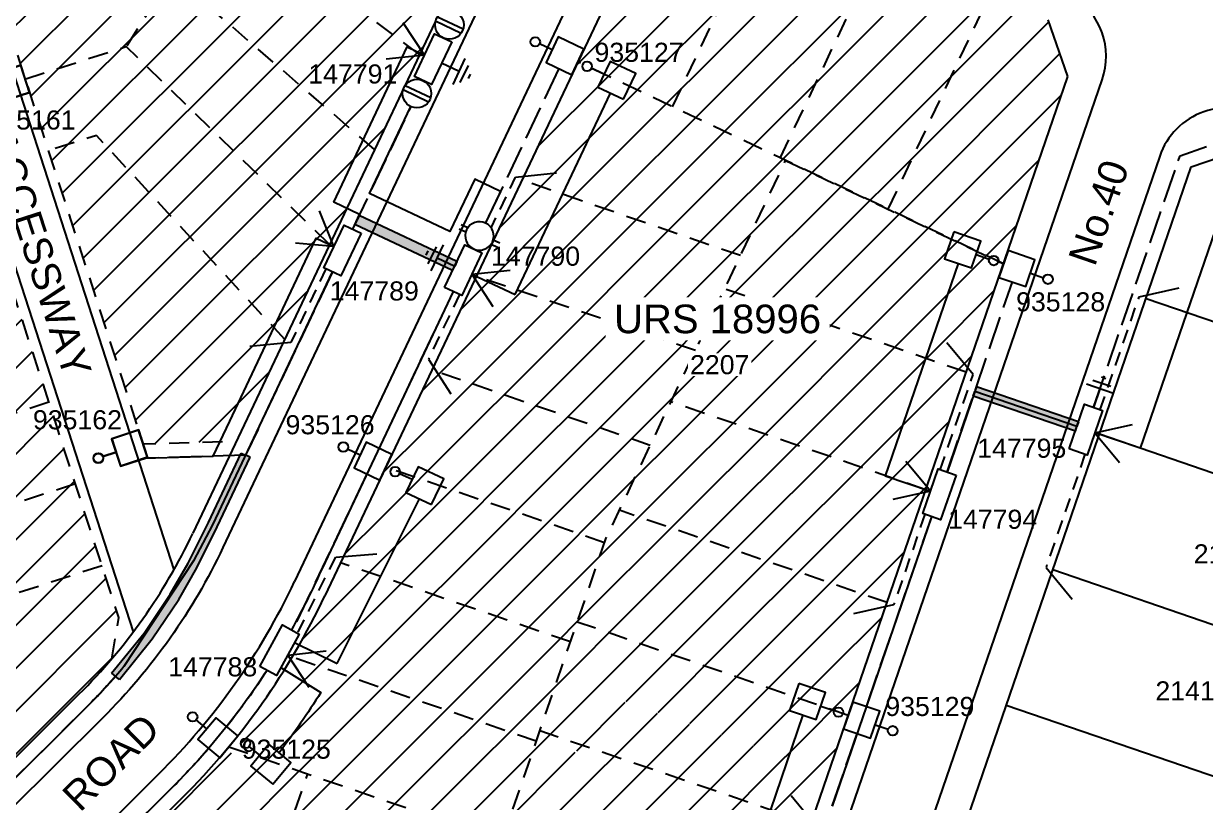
# Model space of a CAD drawing. Header units: metres. Extents: x 305550 to 306428, y 6276370 to 6276957.
# Drawn here: x 305881.3 to 306005, y 6276627.7 to 6276709.2 of the extents above; entities that cross this region are included whole.
import ezdxf
from ezdxf.enums import TextEntityAlignment as Align

# ---------------------------------------------------------------- set-up
doc = ezdxf.new("R2010")
doc.units = ezdxf.units.M
doc.header["$LTSCALE"] = 0.7
doc.set_wipeout_variables(frame=1)
for name, pattern in [('Cable Exist OH', [1, 1, 0]), ('Cable Exist UG', [8.2, 4, -1.2, 1.8, -1.2]), ('Dash', [5, 3, -2]), ('IE Trench LV', [6.5, 5, -1.5])]:
    doc.linetypes.add(name, pattern=pattern)
doc.layers.get('0').update_dxf_attribs({"color": 6})
for name, color, linetype in [('_User Miscellaneous1', 3, 'Continuous'), ('_User Miscellaneous11', 7, 'Continuous'), ('_User Miscellaneous4', 7, 'Continuous'), ('_User Miscellaneous7', 150, 'Continuous'), ('_User Miscellaneous8', 7, 'Continuous'), ('_User Miscellaneous9', 8, 'Continuous'), ('Cadastre Developer_SP_NEW', 4, 'Continuous'), ('Cadastre Roads_SP_NEW', 8, 'Continuous'), ('Duct_SP_NEW', 2, 'Continuous'), ('Equip_LV_NEW', 5, 'Continuous'), ('Mains_LV_NEW_R6', 2, 'Continuous'), ('Mains_LV_NEW_T84', 2, 'Continuous'), ('Services_SP_NEW_UG', 2, 'Continuous'), ('SupportsUG_SP_LV_NEW', 2, 'Continuous'), ('SupportsUG_SP_LV_SL_NEW', 2, 'Continuous'), ('Trench_SP_NEW', 2, 'Continuous')]:
    doc.layers.add(name, color=color, linetype=linetype)
doc.layers.add('_User Miscellaneous5', color=7, linetype='Continuous', lineweight=35)
doc.layers.add('_User Notes', color=7, linetype='Continuous', plot=False)
doc.styles.add('ARIAL', font='arial.ttf', dxfattribs={"height": 2})
doc.styles.add('ARIAL 3.0', font='arial.ttf', dxfattribs={"height": 3})
doc.styles.add('POLE_LABEL', font='arial.ttf')
doc.styles.add('SL_LABEL', font='arial.ttf')
doc.styles.get("Standard").update_dxf_attribs({"font": 'arial.ttf'})
doc.styles.add('style1', font='iso3098b.shx')
doc.linetypes.add('Cable New UG', pattern='A,8,-1,["x",style1,S=3.5,R=0,X=0.35,Y=-1],-3.5', length=12.5)
doc.linetypes.add('Cable Z', pattern='A,8,-1,["Z",Standard,S=2.5,R=0,X=0.35,Y=-1.25],-3.5', length=12.5)

# ---------------------------------------------------------------- blocks, each defined once
blk = doc.blocks.new('*U119')
at = {"layer": '_User Miscellaneous7', "lineweight": -3}
blk.add_lwpolyline([(0.05, 2.97), (0.05, 4.42)], dxfattribs=at)
blk.add_lwpolyline([(-1.44, 0), (1.53, 0), (1.53, 2.97), (-1.44, 2.97)], close=True, dxfattribs=at)
blk.add_circle((0.05, 4.92), 0.5, dxfattribs=at)
at = {"layer": '_User Miscellaneous8', "color": 2, "lineweight": -3}
blk.add_lwpolyline([(-1.49, 0), (1.49, 0), (1.49, 2.97), (-1.49, 2.97)], close=True, dxfattribs=at)
at = {"style": 'POLE_LABEL', "flags": 9}
blk.add_attdef('STRUCTURE_PLANT_NUMBER', text='', height=0.2, dxfattribs=at).set_placement((1.64, 1.73), align=Align.MIDDLE_LEFT)
for tag, flags, p in [('STREET_CODE', 9, (1.64, 1.49)), ('COLUMN_TYPE', 9, (1.64, 1.29)), ('OWNED_BY', 9, (1.64, 1.09)), ('OPERATED_BY', 9, (1.64, 0.89)), ('STATE', 9, (1.64, 0.49)), ('MAINTAINED_BY', 9, (1.64, 0.69)), ('USAGE', 9, (1.64, 0.29)), ('LEGEND', 9, (1.64, 0.09)), ('SUBURB', 9, (1.64, -0.31)), ('STREETNAME', 9, (1.64, -0.51)), ('Z', 1, (1.64, -1.31)), ('PARENT', 9, (1.64, -0.11)), ('LOCATION', 9, (1.64, -0.71)), ('NOTES', 9, (1.64, -0.91)), ('LABEL_ALIGNMENT', 9, (1.64, -1.11))]:
    blk.add_attdef(tag, text='', height=0.2, dxfattribs=dict(flags=flags)).set_placement(p, align=Align.MIDDLE_LEFT)
at = {"layer": '_User Miscellaneous5', "style": 'ARIAL', "flags": 8}
blk.add_attdef('ASSET_NUM', text='', height=2, dxfattribs=at).set_placement((2, 3.49), align=Align.MIDDLE_LEFT)
blk = doc.blocks.new('*U286')
at = {"layer": '_User Miscellaneous7', "lineweight": -3}
blk.add_lwpolyline([(1.39, -3.07), (1.39, -1.62)], dxfattribs=at)
blk.add_lwpolyline([(-0.09, -6.04), (2.88, -6.04), (2.88, -3.07), (-0.09, -3.07)], close=True, dxfattribs=at)
blk.add_circle((1.39, -1.12), 0.5, dxfattribs=at)
at = {"layer": '_User Miscellaneous8', "color": 2, "lineweight": -3}
blk.add_lwpolyline([(-1.49, 0), (1.49, 0), (1.49, 2.97), (-1.49, 2.97)], close=True, dxfattribs=at)
at = {"style": 'POLE_LABEL', "flags": 9}
blk.add_attdef('STRUCTURE_PLANT_NUMBER', text='', height=0.2, dxfattribs=at).set_placement((1.64, 1.73), align=Align.MIDDLE_LEFT)
for tag, flags, p in [('STREET_CODE', 9, (1.64, 1.49)), ('COLUMN_TYPE', 9, (1.64, 1.29)), ('OWNED_BY', 9, (1.64, 1.09)), ('OPERATED_BY', 9, (1.64, 0.89)), ('STATE', 9, (1.64, 0.49)), ('MAINTAINED_BY', 9, (1.64, 0.69)), ('USAGE', 9, (1.64, 0.29)), ('LEGEND', 9, (1.64, 0.09)), ('SUBURB', 9, (1.64, -0.31)), ('STREETNAME', 9, (1.64, -0.51)), ('Z', 1, (1.64, -1.31)), ('PARENT', 9, (1.64, -0.11)), ('LOCATION', 9, (1.64, -0.71)), ('NOTES', 9, (1.64, -0.91)), ('LABEL_ALIGNMENT', 9, (1.64, -1.11))]:
    blk.add_attdef(tag, text='', height=0.2, dxfattribs=dict(flags=flags)).set_placement(p, align=Align.MIDDLE_LEFT)
at = {"layer": '_User Miscellaneous5', "style": 'ARIAL', "flags": 8}
blk.add_attdef('ASSET_NUM', text='', height=2, dxfattribs=at).set_placement((2, 3.49), align=Align.MIDDLE_LEFT)
blk = doc.blocks.new('*U39')
at = {"layer": '_User Miscellaneous8', "color": 2}
blk.add_line((0, 0), (0, 1.45), dxfattribs=at)
blk.add_circle((0, 1.95), 0.5, dxfattribs=at)
for tag, p, flags in [('Z', (0, 0), 1), ('OPERATED_BY', (0, -9.61), 9)]:
    blk.add_attdef(tag, p, '', height=0.2, dxfattribs=dict(flags=flags))
at = {"style": 'SL_LABEL', "flags": 9}
blk.add_attdef('STREET_CODE', text='', height=0.2, dxfattribs=at).set_placement((0, -0.2), align=Align.MIDDLE_LEFT)
at = {"flags": 9}
for tag, p in [('CONSTRUCTED_VOLTAGE', (0, -0.4)), ('CONTROL_TYPE', (0, -0.6)), ('LANTERN_PURPOSE', (0, -0.8)), ('LANTERN_TYPE', (0, -1)), ('NO_PHASES', (0, -1.2)), ('OPERATING_VOLTAGE', (0, -1.4)), ('ORIENTATION', (0, -1.6)), ('OWNED_BY', (0, -1.8)), ('STATE', (0, -2)), ('CEXIST', (0, -2.4)), ('USAGE', (0, -2.2)), ('CNEW', (0, -2.6)), ('CNUMBER', (0, -2.8)), ('CREMOVE', (0, -3)), ('CREPLACE', (0, -3.2)), ('LKINGHEIGHT', (0, -3.4)), ('LBRACKET', (0, -3.6)), ('LBRACKETVOCAB', (0, -3.8)), ('LCATEGORY', (0, -4)), ('LCHARGE1', (0, -4.2)), ('LCHARGE1PERCENT', (0, -4.4)), ('LCHARGE2', (0, -4.6)), ('LCHARGE2PERCENT', (0, -4.8)), ('LCHARGE3', (0, -5)), ('LCHARGE3PERCENT', (0, -5.2)), ('LEXIST', (0, -5.4)), ('LLAMP', (0, -5.6)), ('LLAMPVOCAB', (0, -5.8)), ('LMAST', (0, -6)), ('LMASTVOCAB', (0, -6.2)), ('LNEW', (0, -6.4)), ('LANTNUMBER', (0, -6.6)), ('LOUTREACH', (0, -7)), ('LOUTREACHVOCAB', (0, -7.2)), ('LRATECODE', (0, -7.4)), ('SUBURB', (0, -8.6)), ('LREMOVE', (0, -7.6)), ('LREPLACE', (0, -7.8)), ('LTYPE', (0, -8)), ('LTYPEVOCAB', (0, -8.2)), ('LEGEND', (0, -8.4)), ('STREETNAME', (0, -8.8)), ('LOCATION', (0, -9)), ('NOTES', (0, -9.2)), ('MAINTAINED_BY', (0, -9.86))]:
    blk.add_attdef(tag, text='', height=0.2, dxfattribs=at).set_placement(p, align=Align.MIDDLE_LEFT)
at = {"layer": '_User Notes', "style": 'SL_LABEL', "flags": 8}
blk.add_attdef('ASSET_NUM', text='', height=2.5, dxfattribs=at).set_placement((2, 2), align=Align.MIDDLE_LEFT)
at = {"layer": '_User Notes', "flags": 8}
blk.add_attdef('LNUMBER', text='', height=2.5, dxfattribs=at).set_placement((1.2, -2.8), align=Align.MIDDLE_LEFT)
blk = doc.blocks.new('*U112')
at = {"layer": '_User Miscellaneous7', "lineweight": -3}
blk.add_lwpolyline([(0.03, 2.95), (0.03, 4.4)], dxfattribs=at)
blk.add_lwpolyline([(-1.45, -0.02), (1.52, -0.02), (1.52, 2.95), (-1.45, 2.95)], close=True, dxfattribs=at)
blk.add_circle((0.03, 4.9), 0.5, dxfattribs=at)
at = {"layer": '_User Miscellaneous8', "color": 2, "lineweight": -3}
blk.add_lwpolyline([(-1.49, 0), (1.49, 0), (1.49, 2.97), (-1.49, 2.97)], close=True, dxfattribs=at)
at = {"style": 'POLE_LABEL', "flags": 9}
blk.add_attdef('STRUCTURE_PLANT_NUMBER', text='', height=0.2, dxfattribs=at).set_placement((1.64, 1.73), align=Align.MIDDLE_LEFT)
for tag, flags, p in [('STREET_CODE', 9, (1.64, 1.49)), ('COLUMN_TYPE', 9, (1.64, 1.29)), ('OWNED_BY', 9, (1.64, 1.09)), ('OPERATED_BY', 9, (1.64, 0.89)), ('STATE', 9, (1.64, 0.49)), ('MAINTAINED_BY', 9, (1.64, 0.69)), ('USAGE', 9, (1.64, 0.29)), ('LEGEND', 9, (1.64, 0.09)), ('SUBURB', 9, (1.64, -0.31)), ('STREETNAME', 9, (1.64, -0.51)), ('Z', 1, (1.64, -1.31)), ('PARENT', 9, (1.64, -0.11)), ('LOCATION', 9, (1.64, -0.71)), ('NOTES', 9, (1.64, -0.91)), ('LABEL_ALIGNMENT', 9, (1.64, -1.11))]:
    blk.add_attdef(tag, text='', height=0.2, dxfattribs=dict(flags=flags)).set_placement(p, align=Align.MIDDLE_LEFT)
at = {"layer": '_User Miscellaneous5', "style": 'ARIAL', "flags": 8}
blk.add_attdef('ASSET_NUM', text='', height=2, dxfattribs=at).set_placement((2, 3.49), align=Align.MIDDLE_LEFT)
blk = doc.blocks.new('*U36')
at = {"layer": '_User Miscellaneous7', "lineweight": -3}
blk.add_lwpolyline([(0, -3.03), (0, -1.58)], dxfattribs=at)
blk.add_lwpolyline([(-1.49, -6), (1.49, -6), (1.49, -3.03), (-1.49, -3.03)], close=True, dxfattribs=at)
blk.add_circle((0, -1.08), 0.5, dxfattribs=at)
at = {"layer": '_User Miscellaneous8', "color": 2, "lineweight": -3}
blk.add_lwpolyline([(-1.49, 0), (1.49, 0), (1.49, 2.97), (-1.49, 2.97)], close=True, dxfattribs=at)
at = {"style": 'POLE_LABEL', "flags": 9}
blk.add_attdef('STRUCTURE_PLANT_NUMBER', text='', height=0.2, dxfattribs=at).set_placement((1.64, 1.73), align=Align.MIDDLE_LEFT)
for tag, flags, p in [('STREET_CODE', 9, (1.64, 1.49)), ('COLUMN_TYPE', 9, (1.64, 1.29)), ('OWNED_BY', 9, (1.64, 1.09)), ('OPERATED_BY', 9, (1.64, 0.89)), ('STATE', 9, (1.64, 0.49)), ('MAINTAINED_BY', 9, (1.64, 0.69)), ('USAGE', 9, (1.64, 0.29)), ('LEGEND', 9, (1.64, 0.09)), ('SUBURB', 9, (1.64, -0.31)), ('STREETNAME', 9, (1.64, -0.51)), ('Z', 1, (1.64, -1.31)), ('PARENT', 9, (1.64, -0.11)), ('LOCATION', 9, (1.64, -0.71)), ('NOTES', 9, (1.64, -0.91)), ('LABEL_ALIGNMENT', 9, (1.64, -1.11))]:
    blk.add_attdef(tag, text='', height=0.2, dxfattribs=dict(flags=flags)).set_placement(p, align=Align.MIDDLE_LEFT)
at = {"layer": '_User Miscellaneous5', "style": 'ARIAL', "flags": 8}
blk.add_attdef('ASSET_NUM', text='', height=2, dxfattribs=at).set_placement((2, 3.49), align=Align.MIDDLE_LEFT)
blk = doc.blocks.new('*U35')
at = {"lineweight": -3}
blk.add_lwpolyline([(-2.48, 2.49), (2.47, 2.49), (2.47, 0.51), (-2.48, 0.51)], close=True, dxfattribs=at)
for tag, flags, p in [('STREET_CODE', 9, (1.5, 3.5)), ('OWNED_BY', 9, (1.5, 3.3)), ('OPERATED_BY', 9, (1.5, 3.1)), ('STATE', 9, (1.5, 2.7)), ('SUPPORT_TYPE', 9, (1.5, 2.5)), ('MAINTAINED_BY', 9, (1.5, 2.9)), ('SUBURB', 9, (1.5, 1.7)), ('STREETNAME', 9, (1.5, 1.5)), ('USAGE', 9, (1.5, 2.3)), ('LEGEND', 9, (1.5, 2.1)), ('PARENT', 9, (1.5, 1.9)), ('LOCATION', 9, (1.5, 1.3)), ('Z', 1, (1.5, 0.9)), ('NOTES', 9, (1.5, 1.1))]:
    blk.add_attdef(tag, text='', height=0.2, dxfattribs=dict(flags=flags)).set_placement(p, align=Align.MIDDLE_LEFT)
at = {"layer": '_User Miscellaneous4', "style": 'ARIAL', "flags": 8}
blk.add_attdef('ASSET_NUM', text='', height=2, dxfattribs=at).set_placement((2, 5.5), align=Align.MIDDLE_LEFT)
blk = doc.blocks.new('A$C1B2C29DD')
at = {"layer": 'Services_SP_NEW_UG', "color": 2, "flags": 128}
for points in [[(0, 0), (-2.1, 3.44)], [(0, 0), (2.1, 3.44)]]:
    blk.add_lwpolyline(points, dxfattribs=at)
blk = doc.blocks.new('*U284')
at = {"lineweight": -3}
blk.add_lwpolyline([(-2.33, 2.63), (2.62, 2.34), (2.5, 0.37), (-2.44, 0.65)], close=True, dxfattribs=at)
for tag, flags, p in [('STREET_CODE', 9, (1.5, 3.5)), ('OWNED_BY', 9, (1.5, 3.3)), ('OPERATED_BY', 9, (1.5, 3.1)), ('STATE', 9, (1.5, 2.7)), ('SUPPORT_TYPE', 9, (1.5, 2.5)), ('MAINTAINED_BY', 9, (1.5, 2.9)), ('SUBURB', 9, (1.5, 1.7)), ('STREETNAME', 9, (1.5, 1.5)), ('USAGE', 9, (1.5, 2.3)), ('LEGEND', 9, (1.5, 2.1)), ('PARENT', 9, (1.5, 1.9)), ('LOCATION', 9, (1.5, 1.3)), ('Z', 1, (1.5, 0.9)), ('NOTES', 9, (1.5, 1.1))]:
    blk.add_attdef(tag, text='', height=0.2, dxfattribs=dict(flags=flags)).set_placement(p, align=Align.MIDDLE_LEFT)
at = {"layer": '_User Miscellaneous4', "style": 'ARIAL', "flags": 8}
blk.add_attdef('ASSET_NUM', text='', height=2, dxfattribs=at).set_placement((2, 5.5), align=Align.MIDDLE_LEFT)
blk = doc.blocks.new('*U283')
at = {"layer": 'Services_SP_NEW_UG', "color": 2, "flags": 128}
for points in [[(0, 0), (-1.39, 3.79)], [(0, 0), (2.73, 2.97)]]:
    blk.add_lwpolyline(points, dxfattribs=at)
blk = doc.blocks.new('*U66')
at = {"layer": 'Services_SP_NEW_UG', "color": 2, "flags": 128}
blk.add_lwpolyline([(-14.96, -0.75), (-17.21, 2.93)], dxfattribs=at)
at = {"layer": 'Services_SP_NEW_UG', "color": 2, "linetype": 'Dash', "ltscale": 0.7, "flags": 128}
blk.add_lwpolyline([(-2.47, -0.75), (-14.96, -0.75)], dxfattribs=at)
blk = doc.blocks.new('*U61')
at = {"layer": 'Services_SP_NEW_UG', "color": 2, "flags": 128}
blk.add_lwpolyline([(15.01, -0.75), (17.26, 2.93)], dxfattribs=at)
at = {"layer": 'Services_SP_NEW_UG', "color": 2, "linetype": 'Dash', "ltscale": 0.7, "flags": 128}
blk.add_lwpolyline([(2.47, -0.75), (15.01, -0.75)], dxfattribs=at)
blk = doc.blocks.new('*U67')
at = {"layer": 'Services_SP_NEW_UG', "color": 2, "flags": 128}
blk.add_lwpolyline([(13, -0.75), (15.25, 2.93)], dxfattribs=at)
at = {"layer": 'Services_SP_NEW_UG', "color": 2, "linetype": 'Dash', "ltscale": 0.7, "flags": 128}
blk.add_lwpolyline([(2.47, -0.75), (13, -0.75)], dxfattribs=at)
blk = doc.blocks.new('*U68')
at = {"layer": 'Services_SP_NEW_UG', "color": 2, "flags": 128}
blk.add_lwpolyline([(-12.5, -0.75), (-14.75, 2.93)], dxfattribs=at)
at = {"layer": 'Services_SP_NEW_UG', "color": 2, "linetype": 'Dash', "ltscale": 0.7, "flags": 128}
blk.add_lwpolyline([(-2.47, -0.75), (-12.5, -0.75)], dxfattribs=at)
blk = doc.blocks.new('*U279')
at = {"layer": 'Services_SP_NEW_UG', "color": 2, "flags": 128}
blk.add_lwpolyline([(-11.11, -0.99), (-13.44, 2.65)], dxfattribs=at)
at = {"layer": 'Services_SP_NEW_UG', "color": 2, "linetype": 'Dash', "ltscale": 0.7, "flags": 128}
blk.add_lwpolyline([(-2.46, -0.8), (-11.11, -0.99)], dxfattribs=at)
blk = doc.blocks.new('*U69')
at = {"layer": 'Services_SP_NEW_UG', "color": 2, "flags": 128}
blk.add_lwpolyline([(9.85, -1.9), (12.5, 1.5)], dxfattribs=at)
at = {"layer": 'Services_SP_NEW_UG', "color": 2, "linetype": 'Dash', "ltscale": 0.7, "flags": 128}
blk.add_lwpolyline([(2.37, -1.03), (9.85, -1.9)], dxfattribs=at)
blk = doc.blocks.new('*U285')
at = {"layer": 'Services_SP_NEW_UG', "color": 2, "flags": 128}
blk.add_lwpolyline([(-11.27, -0.75), (-13.52, 2.93)], dxfattribs=at)
at = {"layer": 'Services_SP_NEW_UG', "color": 2, "linetype": 'Dash', "ltscale": 0.7, "flags": 128}
blk.add_lwpolyline([(-2.47, -0.75), (-11.27, -0.75)], dxfattribs=at)
blk = doc.blocks.new('LV_UG_LINKS_CLOSED_NEW')
for tag, flags, p in [('NUMBER_OF_PHASES', 9, (1.5, -2.4)), ('TYPE', 9, (1.5, -2.6)), ('Z', 1, (1.5, -2.8))]:
    blk.add_attdef(tag, text='', height=0.2, dxfattribs=dict(flags=flags)).set_placement(p, align=Align.MIDDLE_LEFT)
blk.add_wipeout([(-1.06, 1.06), (-1.18, 0.92), (-1.29, 0.76), (-1.37, 0.59), (-1.43, 0.42), (-1.48, 0.23), (-1.49, 0.05), (-1.49, -0.14), (-1.46, -0.33), (-1.41, -0.51), (-1.33, -0.68), (-1.24, -0.84), (-1.12, -0.99), (-0.99, -1.12), (-0.84, -1.24), (-0.68, -1.33), (-0.51, -1.41), (-0.33, -1.46), (-0.14, -1.49), (0.05, -1.49), (0.23, -1.48), (0.42, -1.43), (0.59, -1.37), (0.76, -1.29), (0.92, -1.18), (1.06, -1.06), (1.18, -0.92), (1.29, -0.76), (1.37, -0.59), (1.43, -0.42), (1.48, -0.23), (1.49, -0.05), (1.49, 0.14), (1.46, 0.33), (1.41, 0.51), (1.33, 0.68), (1.24, 0.84), (1.12, 0.99), (0.99, 1.12), (0.84, 1.24), (0.68, 1.33), (0.51, 1.41), (0.33, 1.46), (0.14, 1.49), (-0.05, 1.49), (-0.23, 1.48), (-0.42, 1.43), (-0.59, 1.37), (-0.76, 1.29), (-0.92, 1.18)])
for p, q in [((-0.25, -1.48), (-0.25, 1.48)), ((0.25, -1.48), (0.25, 1.48))]:
    blk.add_line(p, q)
blk.add_circle((0, 0), 1.5)
at = {"flags": 9}
for tag, p in [('ACTUAL_STATUS', (1.5, 0)), ('CONSTRUCTED_VOLTAGE', (1.5, -0.2)), ('OPERATING_VOLTAGE', (1.5, -0.6)), ('ORIENTATION', (1.5, -0.8)), ('STATE', (1.5, -1)), ('SWITCH_TYPE', (1.5, -1.2)), ('NO_PHASES', (1.5, -0.4)), ('OWNED_BY', (1.5, -1.8)), ('OPERATED_BY', (1.5, -2)), ('USAGE', (1.5, -1.4)), ('NOTES', (1.5, -1.6)), ('MAINTAINED_BY', (1.5, -2.2))]:
    blk.add_attdef(tag, text='', height=0.2, dxfattribs=at).set_placement(p, align=Align.MIDDLE_LEFT)
blk = doc.blocks.new('LV_UG_LINKS_OPEN_NEW')
blk.add_wipeout([(-1.17, 0.93), (-1.28, 0.78), (-1.36, 0.61), (-1.43, 0.44), (-1.47, 0.25), (-1.49, 0.07), (-1.49, -0.12), (-1.46, -0.31), (-1.41, -0.49), (-1.34, -0.66), (-1.25, -0.82), (-1.13, -0.97), (-1, -1.11), (-0.86, -1.22), (-0.7, -1.32), (-0.53, -1.4), (-0.35, -1.45), (-0.16, -1.49), (0.03, -1.49), (0.21, -1.48), (0.4, -1.44), (0.57, -1.38), (0.74, -1.3), (0.9, -1.19), (1.04, -1.07), (1.17, -0.93), (1.28, -0.78), (1.36, -0.61), (1.43, -0.44), (1.47, -0.25), (1.49, -0.07), (1.49, 0.12), (1.46, 0.31), (1.41, 0.49), (1.34, 0.66), (1.25, 0.82), (1.13, 0.97), (1, 1.11), (0.86, 1.22), (0.7, 1.32), (0.53, 1.4), (0.35, 1.45), (0.16, 1.49), (-0.03, 1.49), (-0.21, 1.48), (-0.4, 1.44), (-0.57, 1.38), (-0.74, 1.3), (-0.9, 1.19), (-1.04, 1.07)])
for p, q in [((-0.25, 1.47), (-0.25, 2.22)), ((0.25, 1.47), (0.25, 2.22)), ((-0.25, -1.47), (-0.25, -2.22)), ((0.25, -1.47), (0.25, -2.22))]:
    blk.add_line(p, q)
blk.add_lwpolyline([(1.49, 0, 1), (-1.49, 0, 1)], format="xyb", close=True)
for tag, p, flags in [('ORIENTATION', (0, 0), 9), ('Z', (0, 0), 1), ('USAGE', (0, -0.2), 9), ('NOTES', (0, -0.4), 9)]:
    blk.add_attdef(tag, p, '', height=0.2, dxfattribs=dict(flags=flags))
blk = doc.blocks.new('Earth')
for p, q in [((0, -2.04), (0, 0)), ((-1.5, -2.04), (1.5, -2.04)), ((-1, -2.64), (1, -2.64)), ((-0.25, -3.24), (0.25, -3.24))]:
    blk.add_line(p, q)
blk = doc.blocks.new('*U276')
at = {"layer": 'Services_SP_NEW_UG', "color": 2, "flags": 128}
blk.add_lwpolyline([(-10.76, 2.38), (-11.87, 6.55)], dxfattribs=at)
at = {"layer": 'Services_SP_NEW_UG', "color": 2, "linetype": 'Dash', "ltscale": 0.7, "flags": 128}
blk.add_lwpolyline([(-2.58, -0.02), (-10.76, 2.38)], dxfattribs=at)

msp = doc.modelspace()

# ---------------------------------------------------------------- hatches: boundary and pattern name
at = {"layer": '_User Miscellaneous11'}
h = msp.add_hatch(dxfattribs=at)
h.set_pattern_fill('ANSI31', color=3)
edge = h.paths.add_edge_path()
edge.add_arc((305829.14, 6276771.42), 65.3, 315.8925, 327.5001)
edge.add_line((305884.21, 6276736.33), (305900.06, 6276761.21))
edge.add_line((305900.06, 6276761.21), (305905.59, 6276762.44))
edge.add_line((305905.59, 6276762.44), (305935.9, 6276743.13))
edge.add_line((305935.9, 6276743.13), (305937.56, 6276737.36))
edge.add_line((305937.56, 6276737.36), (305903.54, 6276665.5))
edge.add_line((305903.54, 6276665.5), (305893.76, 6276665.22))
edge.add_line((305893.76, 6276665.22), (305881.43, 6276703.43))
edge.add_line((305881.43, 6276703.43), (305875.22, 6276722.65))
edge.add_line((305875.22, 6276722.65), (305876.03, 6276725.97))
h.paths.add_polyline_path([(305891.86, 6276722.14), (305915.03, 6276722.14), (305915.03, 6276728.32), (305891.86, 6276728.32)], flags=24)
h.paths.add_polyline_path([(305899.58, 6276718.02), (305906.79, 6276718.02), (305906.79, 6276722.14), (305899.58, 6276722.14)], flags=24)
h = msp.add_hatch(dxfattribs=at)
h.set_pattern_fill('ANSI31', color=3)
h.paths.add_polyline_path([(305962.9, 6276725.92), (305956.1, 6276730.26), (305950.34, 6276728.59), (305939.27, 6276705.21), (305950.53, 6276699.86)])
h = msp.add_hatch(dxfattribs=at)
h.set_pattern_fill('ANSI31', color=3)
h.paths.add_polyline_path([(305972.77, 6276719.64), (305962.9, 6276725.92), (305950.53, 6276699.86), (305961.02, 6276694.89)])
h = msp.add_hatch(dxfattribs=at)
h.set_pattern_fill('ANSI31', color=3)
h.paths.add_polyline_path([(305981.69, 6276713.95), (305972.77, 6276719.64), (305961.02, 6276694.89), (305970.51, 6276690.38)])
h = msp.add_hatch(dxfattribs=at)
h.set_pattern_fill('ANSI31', color=3)
edge = h.paths.add_edge_path()
edge.add_line((305877.32, 6276629.29), (305871.34, 6276629.67))
edge.add_arc((305950.17, 6276691.19), 100, 197.7334, 217.9718, ccw=False)
edge.add_line((305854.92, 6276660.73), (305841.53, 6276702.62))
edge.add_line((305841.53, 6276702.62), (305844.12, 6276707.65))
edge.add_line((305844.12, 6276707.65), (305849.03, 6276709.22))
edge.add_arc((305829.14, 6276771.42), 65.3, 287.7334, 301.2567)
edge.add_line((305863.02, 6276715.6), (305869.74, 6276713.27))
edge.add_line((305869.74, 6276713.27), (305891.24, 6276647.02))
edge.add_line((305891.24, 6276647.02), (305890.5, 6276642.72))
edge.add_arc((305844.74, 6276681.52), 60, 314.8583, 319.7071, ccw=False)
edge.add_line((305887.06, 6276638.99), (305877.32, 6276629.29))
h = msp.add_hatch(dxfattribs=at)
h.set_pattern_fill('ANSI31', color=3)
h.paths.add_polyline_path([(305990.57, 6276703.68), (305988.5, 6276709.62), (305981.69, 6276713.95), (305970.51, 6276690.38), (305983.83, 6276684.06), (305984.31, 6276685.46)])
h = msp.add_hatch(dxfattribs=at)
h.set_pattern_fill('ANSI31', color=3)
h.paths.add_polyline_path([(305961.02, 6276694.89), (305950.53, 6276699.86), (305939.27, 6276705.21), (305938.63, 6276703.87), (305934.25, 6276694.62), (305958.07, 6276686.4)])
h = msp.add_hatch(dxfattribs=at)
h.set_pattern_fill('ANSI31', color=3)
h.paths.add_polyline_path([(305980.19, 6276673.48), (305956.43, 6276681.67), (305958.07, 6276686.4), (305934.25, 6276694.62), (305925.64, 6276676.43), (305951.52, 6276667.5), (305952.34, 6276669.86), (305976.13, 6276661.65)])
h.paths.add_polyline_path([(305950.43, 6276671.42), (305957.65, 6276671.42), (305957.65, 6276675.55), (305950.43, 6276675.55)], flags=24)
h = msp.add_hatch(dxfattribs=at)
h.set_pattern_fill('ANSI31', color=3)
h.paths.add_polyline_path([(305961.02, 6276694.89), (305961.01, 6276694.87), (305956.43, 6276681.67), (305980.19, 6276673.48), (305983.83, 6276684.06)])
h.paths.add_polyline_path([(305950.43, 6276671.42), (305957.65, 6276671.42), (305957.65, 6276675.55), (305950.43, 6276675.55)], flags=24)
h = msp.add_hatch(color=256, dxfattribs=at)
h.dxf.hatch_style = 1
h.paths.add_polyline_path([(305926.17, 6276683.36), (305926.61, 6276684.3), (305916.39, 6276689.14), (305915.94, 6276688.2)])
h = msp.add_hatch(dxfattribs=at)
h.set_pattern_fill('ANSI31', color=3)
h.paths.add_polyline_path([(305951.52, 6276667.5), (305925.64, 6276676.43), (305921.34, 6276667.34), (305948.24, 6276658.05)])
h.paths.add_polyline_path([(305950.43, 6276671.42), (305957.65, 6276671.42), (305957.65, 6276675.55), (305950.43, 6276675.55)], flags=24)
h = msp.add_hatch(color=256, dxfattribs=at)
h.dxf.hatch_style = 1
h.paths.add_polyline_path([(305991.35, 6276666.53), (305991.69, 6276667.52), (305980.99, 6276671.19), (305980.65, 6276670.21)])
h = msp.add_hatch(dxfattribs=at)
h.set_pattern_fill('ANSI31', color=3)
h.paths.add_polyline_path([(305952.34, 6276669.86), (305951.52, 6276667.5), (305948.24, 6276658.05), (305972.07, 6276649.83), (305976.13, 6276661.65)])
h = msp.add_hatch(dxfattribs=at)
h.set_pattern_fill('ANSI31', color=3)
h.paths.add_polyline_path([(305948.24, 6276658.05), (305921.34, 6276667.34), (305917.03, 6276658.24), (305944.96, 6276648.61)])
h = msp.add_hatch(color=256, dxfattribs=at)
h.dxf.hatch_style = 1
h.paths.add_polyline_path([(305890.48, 6276641.19), (305891.29, 6276640.54), (305894.72, 6276644.79), (305897.5, 6276648.92), (305899.4, 6276652.22), (305901.53, 6276656.54), (305904.97, 6276663.81), (305904.03, 6276664.25), (305900.6, 6276656.99), (305898.48, 6276652.71), (305896.62, 6276649.47), (305893.88, 6276645.41)])
h = msp.add_hatch(dxfattribs=at)
h.set_pattern_fill('ANSI31', color=3)
h.paths.add_polyline_path([(305944.96, 6276648.61), (305917.03, 6276658.24), (305916.4, 6276656.9), (305912.73, 6276649.15), (305941.69, 6276639.16)])
h = msp.add_hatch(dxfattribs=at)
h.set_pattern_fill('ANSI31', color=3)
h.paths.add_polyline_path([(305948.24, 6276658.05), (305944.96, 6276648.61), (305968.82, 6276640.38), (305969.3, 6276641.78), (305972.07, 6276649.83)])
h = msp.add_hatch(dxfattribs=at)
h.set_pattern_fill('ANSI31', color=3)
edge = h.paths.add_edge_path()
edge.add_line((305941.69, 6276639.16), (305912.73, 6276649.15))
edge.add_arc((305844.74, 6276681.52), 75.3, 328.6043, 334.5424, ccw=False)
edge.add_line((305909.01, 6276642.29), (305903.62, 6276633.19))
edge.add_line((305903.62, 6276633.19), (305934.56, 6276622.54))
edge.add_line((305934.56, 6276622.54), (305941.69, 6276639.16))
h = msp.add_hatch(dxfattribs=at)
h.set_pattern_fill('ANSI31', color=3)
h.paths.add_polyline_path([(305944.96, 6276648.61), (305941.69, 6276639.16), (305965.57, 6276630.92), (305968.82, 6276640.38)])
h = msp.add_hatch(dxfattribs=at)
h.set_pattern_fill('ANSI31', color=3)
h.paths.add_polyline_path([(305941.27, 6276639.16), (305935.4, 6276622.15), (305957.83, 6276614.55), (305962.97, 6276623.35), (305965.57, 6276630.92)])
h = msp.add_hatch(dxfattribs=at)
h.set_pattern_fill('ANSI31', color=3)
h.paths.add_polyline_path([(305911.68, 6276630.42), (305906.72, 6276632.13), (305906.71, 6276632.11), (305903.91, 6276633.09), (305903.91, 6276633.09), (305901.98, 6276632.6, -0.020196), (305897.85, 6276628.14), (305888.13, 6276618.47), (305888.49, 6276612.49, 0.041629), (305902.38, 6276603.36)])
h = msp.add_hatch(dxfattribs=at)
h.set_pattern_fill('ANSI31', color=3)
h.paths.add_polyline_path([(305920.46, 6276627.4), (305911.68, 6276630.42), (305902.38, 6276603.36, 0.023439), (305910.81, 6276599.27)])

# ---------------------------------------------------------------- linework, layer by layer
at = {"layer": '_User Miscellaneous9', "linetype": 'Dash'}
for p in [(305906.35, 6276729.34), (305881.4, 6276703.42)]:
    msp.add_line(p, (305892.01, 6276706.82), dxfattribs=at)
at = {"layer": '_User Miscellaneous9', "linetype": 'Dash', "flags": 128}
for points in [[(305918, 6276696.04), (305896.79, 6276714.33), (305881.6, 6276732.54)], [(305949.18, 6276700.51), (305961.63, 6276726.73)], [(305876.03, 6276725.97), (305875.22, 6276722.65), (305893.76, 6276665.22), (305903.54, 6276665.5)], [(305922.7, 6276705.99), (305901.57, 6276721.83)], [(305960.47, 6276695.15), (305972.25, 6276719.97)], [(305890.5, 6276642.72), (305891.24, 6276647.02), (305869.74, 6276713.27), (305863.02, 6276715.6)], [(305971.76, 6276689.79), (305982.88, 6276713.2)], [(305913.29, 6276686.1), (305892.01, 6276706.82)], [(305983.83, 6276684.06), (305939.27, 6276705.21)], [(305908.59, 6276676.16), (305888.88, 6276697.52), (305883.81, 6276695.9)], [(305956.29, 6276684.93), (305933.4, 6276692.83)], [(305951.58, 6276674.99), (305928.64, 6276682.77)], [(305979.93, 6276672.71), (305954.64, 6276681.44)], [(305946.86, 6276665.06), (305923.99, 6276672.95)], [(305975.7, 6276660.42), (305949.03, 6276669.62)], [(305942.08, 6276654.87), (305919.18, 6276662.77)], [(305971.64, 6276648.59), (305943.63, 6276658.26)], [(305938.5, 6276644.47), (305914.44, 6276652.77)], [(305967.58, 6276636.77), (305939.22, 6276646.56)], [(305934.93, 6276634.07), (305909.37, 6276642.88)], [(305963.68, 6276625.42), (305935.31, 6276635.17)], [(305902.74, 6276633.5), (305959.72, 6276613.91)], [(305901.75, 6276603.7), (305911, 6276630.66)]]:
    msp.add_lwpolyline(points, dxfattribs=at)
at = {"layer": 'Cadastre Developer_SP_NEW'}
for p, q in [((305937.56, 6276737.36), (305898.97, 6276655.85)), ((305950.34, 6276728.59), (305912.8, 6276649.3)), ((305990.57, 6276703.68), (305988.5, 6276709.62)), ((305951.27, 6276589.31), (305990.57, 6276703.68)), ((306003.49, 6276694.21), (306009.43, 6276696.28)), ((306027.12, 6276670.66), (305998.75, 6276680.41)), ((306022.25, 6276656.47), (305993.87, 6276666.22)), ((305887.06, 6276638.99), (305877.32, 6276629.29)), ((305897.85, 6276628.14), (305888.13, 6276618.47))]:
    msp.add_line(p, q, dxfattribs=at)
at = {"layer": 'Cadastre Developer_SP_NEW', "linetype": 'Dash'}
for p, q in [((305961.02, 6276694.89), (305983.83, 6276684.06)), ((305883.92, 6276669.58), (305855.09, 6276660.22)), ((305886.69, 6276661.02), (305858.26, 6276651.79)), ((305889.47, 6276652.45), (305862.22, 6276643.61))]:
    msp.add_line(p, q, dxfattribs=at)
at = {"layer": 'Cadastre Developer_SP_NEW'}
for centre, radius, start, end in [((305950.17, 6276691.19), 112.8, 197.7334, 251.0352), ((305844.74, 6276681.52), 60, 314.8583, 334.6667), ((305844.74, 6276681.52), 75.3, 314.8583, 334.6667)]:
    msp.add_arc(centre, radius, start, end, dxfattribs=at)
at = {"layer": 'Cadastre Roads_SP_NEW'}
for p, q in [((305947.17, 6276730.09), (305909.63, 6276650.8)), ((305873.81, 6276723.79), (305896.98, 6276652.01)), ((305892.76, 6276645.55), (305868.76, 6276719.51)), ((305954.58, 6276588.17), (305994.16, 6276703.35)), ((305885.66, 6276620.95), (305895.38, 6276630.62))]:
    msp.add_line(p, q, dxfattribs=at)
at = {"layer": 'Cadastre Roads_SP_NEW', "flags": 128}
msp.add_lwpolyline([(305796.36, 6276803.23, -0.099002), (305797.79, 6276800.66), (305843.68, 6276657.14, 0.236859), (305913.84, 6276585.46), (305942.06, 6276575.76)], format="xyb", dxfattribs=at)
msp.add_lwpolyline([(305847.96, 6276712.56, 0.175277), (305881.26, 6276738.21), (305897.11, 6276763.09, -0.414214), (305907.47, 6276765.39), (305938.17, 6276745.83, -0.378035), (305940.92, 6276736.29), (305902.13, 6276654.35, -0.086646), (305889.53, 6276636.51), (305879.78, 6276626.81, -0.449872), (305868.58, 6276627.51, -0.088537), (305851.59, 6276659.67), (305838.19, 6276701.56, -0.414214), (305843.05, 6276710.99)], format="xyb", close=True, dxfattribs=at)
at = {"layer": 'Cadastre Roads_SP_NEW'}
for centre, radius, start, end in [((305987.07, 6276705.79), 7.5, 341.0352, 57.5001), ((305844.74, 6276681.52), 71.8, 314.8583, 334.6667)]:
    msp.add_arc(centre, radius, start, end, dxfattribs=at)
at = {"layer": 'Duct_SP_NEW'}
for p, q in [((305916.39, 6276689.14), (305916.17, 6276688.67)), ((305926.61, 6276684.3), (305916.39, 6276689.14)), ((305915.94, 6276688.2), (305916.17, 6276688.67)), ((305926.17, 6276683.36), (305915.94, 6276688.2)), ((305926.61, 6276684.3), (305926.39, 6276683.83)), ((305926.17, 6276683.36), (305926.39, 6276683.83)), ((305980.65, 6276670.21), (305980.82, 6276670.7)), ((305980.99, 6276671.19), (305980.82, 6276670.7)), ((305991.69, 6276667.52), (305980.99, 6276671.19)), ((305991.35, 6276666.53), (305980.65, 6276670.21)), ((305991.35, 6276666.53), (305991.52, 6276667.02)), ((305991.69, 6276667.52), (305991.52, 6276667.02)), ((305900.6, 6276656.99), (305904.03, 6276664.25)), ((305904.03, 6276664.25), (305904.5, 6276664.03)), ((305901.53, 6276656.54), (305904.97, 6276663.81)), ((305904.97, 6276663.81), (305904.5, 6276664.03)), ((305898.48, 6276652.71), (305900.6, 6276656.99)), ((305899.4, 6276652.22), (305901.53, 6276656.54)), ((305896.62, 6276649.47), (305898.48, 6276652.71)), ((305897.5, 6276648.92), (305899.4, 6276652.22)), ((305893.88, 6276645.41), (305896.62, 6276649.47)), ((305894.72, 6276644.79), (305897.5, 6276648.92)), ((305890.48, 6276641.19), (305893.88, 6276645.41)), ((305891.29, 6276640.54), (305894.72, 6276644.79)), ((305890.48, 6276641.19), (305890.88, 6276640.86)), ((305891.29, 6276640.54), (305890.88, 6276640.86))]:
    msp.add_line(p, q, dxfattribs=at)
at = {"layer": 'Mains_LV_NEW_R6', "linetype": 'Cable Z', "flags": 128}
for points in [[(305932.71, 6276680.84), (305942.7, 6276701.95)], [(306007.09, 6276690.83), (305998.13, 6276664.75), (305993.39, 6276666.38)], [(305893.86, 6276663.72), (305898.69, 6276663.86), (305901.09, 6276663.93), (305902.86, 6276667.61), (305911.89, 6276686.76), (305913.75, 6276685.88)], [(305979.08, 6276684.12), (305971.44, 6276661.88), (305976.18, 6276660.25)], [(305928.18, 6276682.98), (305932.71, 6276680.84)], [(305914.1, 6276642.2), (305922.7, 6276659.46)], [(305909.63, 6276644.43), (305914.1, 6276642.2)], [(305908.19, 6276641.79), (305909.29, 6276641.1)], [(305962.84, 6276636.83), (305959.43, 6276626.91), (305964.16, 6276625.26)]]:
    msp.add_lwpolyline(points, dxfattribs=at)
msp.add_lwpolyline([(305909.29, 6276641.1), (305912.37, 6276639.17, -0.024034), (305908, 6276632.88)], format="xyb", dxfattribs=at)
at = {"layer": 'Mains_LV_NEW_T84', "linetype": 'Cable New UG'}
msp.add_line((305931.19, 6276691.66), (305929.62, 6276688.35), dxfattribs=at)
at = {"layer": 'Mains_LV_NEW_T84', "linetype": 'Cable New UG', "flags": 128}
for points in [[(305913.55, 6276683.24), (305901.05, 6276656.74), (305899.05, 6276652.97), (305891.77, 6276641.89, -0.021933), (305888.12, 6276637.92), (305877.9, 6276627.75), (305870.58, 6276628.21, -0.060071), (305857.89, 6276648.94)], [(305926.23, 6276681.17), (305912.5, 6276652.18, -0.020928), (305909.29, 6276645.75)], [(305906.74, 6276641.5, -0.053738), (305896.79, 6276629.2), (305886.59, 6276619.06), (305887.03, 6276611.73, 0.035392), (305898.87, 6276603.61)]]:
    msp.add_lwpolyline(points, format="xyb", dxfattribs=at)
for points in [[(305991.52, 6276667.02), (305980.82, 6276670.7), (305977.92, 6276662.27)], [(305976.31, 6276657.59), (305965.91, 6276627.27)]]:
    msp.add_lwpolyline(points, dxfattribs=at)
at = {"layer": 'Trench_SP_NEW', "linetype": 'IE Trench LV'}
for p, q in [((305939.16, 6276737.23), (305925.19, 6276707.73)), ((305937.28, 6276704.51), (305928.34, 6276685.64)), ((305923.07, 6276703.26), (305915.71, 6276687.7)), ((305904.5, 6276664.03), (305893.97, 6276663.72))]:
    msp.add_line(p, q, dxfattribs=at)
at = {"layer": 'Trench_SP_NEW', "linetype": 'IE Trench LV', "flags": 128}
for points in [[(305993.26, 6276669.04), (306002.31, 6276695.39), (306008.46, 6276697.54)], [(305977.93, 6276662.27), (305984.76, 6276682.17)], [(305926.23, 6276681.17), (305918.46, 6276664.76)], [(305917.18, 6276662.07), (305916.31, 6276660.23), (305909.42, 6276645.68)], [(305969.48, 6276637.69), (305970.72, 6276641.29), (305976.32, 6276657.59)], [(305965.9, 6276627.27), (305967.79, 6276632.77), (305968.51, 6276634.88)]]:
    msp.add_lwpolyline(points, dxfattribs=at)
at = {"layer": 'Trench_SP_NEW', "linetype": 'IE Trench LV'}
msp.add_lwpolyline([(305913.59, 6276683.22), (305904.5, 6276664.03)], dxfattribs=at)
at = {"layer": 'Trench_SP_NEW', "linetype": 'IE Trench LV', "flags": 128}
for points in [[(305890.88, 6276640.86, -0.016403), (305888.12, 6276637.92), (305877.9, 6276627.75)], [(305906.74, 6276641.5, -0.024583), (305902.52, 6276635.61, -0.024583)], [(305900.62, 6276633.32, -0.019049), (305896.79, 6276629.2), (305886.59, 6276619.06), (305887.03, 6276611.73, 0.035392), (305898.87, 6276603.61)]]:
    msp.add_lwpolyline(points, format="xyb", dxfattribs=at)

# ---------------------------------------------------------------- block references
at = {"layer": 'Equip_LV_NEW', "linetype": 'Cable Exist OH', "lineweight": 0, "rotation": 161.0352441550969}
msp.add_blockref('Earth', (305993.26, 6276669.04), dxfattribs=at)
at = {"layer": 'Services_SP_NEW_UG'}
for name, p, rotation in [('*U279', (305928.64, 6276682.77), 243.3599830810269), ('*U276', (305913.29, 6276686.1), 80.97700023484356), ('*U66', (305993.87, 6276666.22), 251.0352441621622), ('*U69', (305928.64, 6276682.77), 250.963425138094), ('*U67', (305975.7, 6276660.42), 70.9634251375985), ('*U61', (305993.87, 6276666.22), 251.0352441589781), ('*U68', (305975.7, 6276660.42), 70.96342513481673), ('*U285', (305909.55, 6276642.94), 243.3867784935629)]:
    msp.add_blockref(name, p, dxfattribs=dict(at, rotation=rotation))
at = {"layer": 'SupportsUG_SP_LV_NEW'}
for name, p, rotation in [('A$C1B2C29DD', (305923.22, 6276705.92), 64.66668228405966), ('*U283', (305913.75, 6276685.88), 64.6666822912208), ('A$C1B2C29DD', (305928.18, 6276682.98), 244.6666822986331), ('A$C1B2C29DD', (305993.39, 6276666.38), 251.0352441510142), ('A$C1B2C29DD', (305976.19, 6276660.25), 70.96342513721426), ('A$C1B2C29DD', (305908.91, 6276643.1), 244.6666822722966), ('A$C1B2C29DD', (305964.16, 6276625.26), 70.96342513352847)]:
    msp.add_blockref(name, p, dxfattribs=dict(at, rotation=rotation))
ref = msp.add_blockref('*U35', (305922.76, 6276706.14), dxfattribs=dict(at, rotation=244.6666822840596))
ref.add_attrib('ASSET_NUM_001', '147791', (305911.06, 6276702.95), dxfattribs={"layer": '_User Miscellaneous4', "height": 2, "style": 'ARIAL'})
ref = msp.add_blockref('*U35', (305913.29, 6276686.1), dxfattribs=dict(at, rotation=244.6666822912208))
ref.add_attrib('ASSET_NUM_001', '147789', (305913.31, 6276680.23), dxfattribs={"layer": '_User Miscellaneous4', "height": 2, "style": 'ARIAL'})
ref = msp.add_blockref('*U35', (305928.64, 6276682.77), dxfattribs=dict(at, rotation=64.66668229863308))
ref.add_attrib('ASSET_NUM_001', '147790', (305930.19, 6276683.87), dxfattribs={"layer": '_User Miscellaneous4', "height": 2, "style": 'ARIAL'})
ref = msp.add_blockref('*U35', (305993.87, 6276666.22), dxfattribs=dict(at, rotation=71.03524415101417))
ref.add_attrib('ASSET_NUM_001', '147795', (305981.08, 6276663.76), dxfattribs={"layer": '_User Miscellaneous4', "height": 2, "style": 'ARIAL'})
ref = msp.add_blockref('*U35', (305975.7, 6276660.42), dxfattribs=dict(at, rotation=250.9634251372142))
ref.add_attrib('ASSET_NUM_001', '147794', (305978.03, 6276656.32), dxfattribs={"layer": '_User Miscellaneous4', "height": 2, "style": 'ARIAL'})
ref = msp.add_blockref('*U284', (305909.37, 6276642.88), dxfattribs=dict(at, rotation=64.66668227229661))
ref.add_attrib('ASSET_NUM_001', '147788', (305896.4, 6276640.87), dxfattribs={"layer": '_User Miscellaneous4', "height": 2, "style": 'ARIAL'})
at = {"layer": 'SupportsUG_SP_LV_SL_NEW', "ltscale": 0.5}
for p, rotation in [((305936.58, 6276706.48), 64.66668227066572), ((305986.64, 6276683.09), 251.0352441520853), ((305916.49, 6276664.05), 64.66668228444553), ((305890.94, 6276664.3), 107.9779309026866), ((305900.45, 6276635.39), 50.37647662899179), ((305970.39, 6276635.81), 251.0352441510345)]:
    msp.add_blockref('*U39', p, dxfattribs=dict(at, rotation=rotation))
ref = msp.add_blockref('*U36', (305939.27, 6276705.21), dxfattribs=dict(at, rotation=64.66668227066572))
ref.add_attrib('ASSET_NUM_001', '935127', (305941.02, 6276705.22), dxfattribs={"layer": '_User Miscellaneous5', "height": 2, "style": 'ARIAL'})
ref = msp.add_blockref('*U119', (305881.43, 6276703.43), dxfattribs=dict(at, rotation=107.9779309006784))
ref.add_attrib('ASSET_NUM_001', '935161', (305877.38, 6276698.13), dxfattribs={"layer": '_User Miscellaneous5', "height": 2, "style": 'ARIAL'})
ref = msp.add_blockref('*U36', (305983.83, 6276684.06), dxfattribs=dict(at, rotation=251.0352441520853))
ref.add_attrib('ASSET_NUM_001', '935128', (305985.15, 6276679.09), dxfattribs={"layer": '_User Miscellaneous5', "height": 2, "style": 'ARIAL'})
ref = msp.add_blockref('*U112', (305893.76, 6276665.22), dxfattribs=dict(at, rotation=107.9779309026866))
ref.add_attrib('ASSET_NUM_001', '935162', (305882.24, 6276666.74), dxfattribs={"layer": '_User Miscellaneous5', "height": 2, "style": 'ARIAL'})
ref = msp.add_blockref('*U36', (305919.18, 6276662.77), dxfattribs=dict(at, rotation=64.66668228444553))
ref.add_attrib('ASSET_NUM_001', '935126', (305908.68, 6276666.22), dxfattribs={"layer": '_User Miscellaneous5', "height": 2, "style": 'ARIAL'})
ref = msp.add_blockref('*U36', (305967.58, 6276636.77), dxfattribs=dict(at, rotation=251.0352441510345))
ref.add_attrib('ASSET_NUM_001', '935129', (305971.46, 6276636.72), dxfattribs={"layer": '_User Miscellaneous5', "height": 2, "style": 'ARIAL'})
ref = msp.add_blockref('*U286', (305902.74, 6276633.5), dxfattribs=dict(at, rotation=50.37647662899179))
ref.add_attrib('ASSET_NUM_001', '935125', (305904.1, 6276632.25), dxfattribs={"layer": '_User Miscellaneous5', "height": 2, "style": 'ARIAL'})

# ---------------------------------------------------------------- texts
at = {"layer": 'Cadastre Developer_SP_NEW', "char_height": 2, "attachment_point": 7, "style": 'ARIAL', "bg_fill": 3, "box_fill_scale": 1.1, "bg_fill_color": 256, "bg_fill_transparency": 0}
for s, insert in [('2142', (306003.74, 6276652.7)), ('2141', (305999.73, 6276638.35))]:
    msp.add_mtext(s, dxfattribs=dict(at, insert=insert))
at = {"layer": 'Cadastre Roads_SP_NEW', "char_height": 3, "attachment_point": 1, "style": 'ARIAL 3.0'}
for s, insert, rotation in [('ACCESSWAY', (305880.22, 6276698.32), 287.8486), ('No.40', (305990.55, 6276684.65), 71.0352), ('ROAD', (305885.05, 6276628.69), 44.8583)]:
    msp.add_mtext_dynamic_manual_height_columns(s, width=15.7329, gutter_width=4, heights=[0], dxfattribs=dict(at, insert=insert, rotation=rotation))

# ---------------------------------------------------------------- next in the draw order: linework, layer by layer
at = {"layer": 'Cadastre Developer_SP_NEW'}
for p, q in [((305965.74, 6276584.33), (306003.49, 6276694.21)), ((306017.37, 6276642.27), (305989, 6276652.02)), ((306012.49, 6276628.08), (305984.12, 6276637.82))]:
    msp.add_line(p, q, dxfattribs=at)
at = {"layer": 'Cadastre Roads_SP_NEW', "flags": 128}
msp.add_lwpolyline([(305962.43, 6276585.47, 0.414214), (305967.08, 6276575.94), (306016.26, 6276559.04, 0.414214), (306025.79, 6276563.7), (306059.48, 6276661.73, 0.346598), (306056.42, 6276670.5), (306011.31, 6276699.24, 0.485224), (306000.18, 6276695.35), (305962.43, 6276585.47)], format="xyb", dxfattribs=at)

# ---------------------------------------------------------------- next in the draw order: block references
at = {"layer": 'Equip_LV_NEW', "linetype": 'Cable Exist OH', "lineweight": 0, "rotation": 244.6666822979402}
for p in [(305925.83, 6276709.09), (305922.43, 6276701.9)]:
    msp.add_blockref('LV_UG_LINKS_CLOSED_NEW', p, dxfattribs=at)

# ---------------------------------------------------------------- next in the draw order: linework, layer by layer
at = {"layer": 'Mains_LV_NEW_T84', "linetype": 'Cable New UG', "flags": 128}
for points in [[(305915.71, 6276687.7), (305916.43, 6276689.23), (305913.72, 6276690.51), (305921.42, 6276706.78), (305923.22, 6276705.92)], [(305931.19, 6276691.66), (305928.48, 6276692.94), (305925.88, 6276687.45), (305917.47, 6276691.43), (305921.79, 6276700.55)]]:
    msp.add_lwpolyline(points, dxfattribs=at)

# ---------------------------------------------------------------- next in the draw order: block references
at = {"layer": 'Equip_LV_NEW', "linetype": 'Cable Exist OH', "lineweight": 0, "rotation": 64.66668225238425}
msp.add_blockref('Earth', (305925.01, 6276705.08), dxfattribs=at)

# ---------------------------------------------------------------- next in the draw order: block references
at = {"layer": 'Equip_LV_NEW', "linetype": 'Cable Exist UG', "lineweight": 0, "ltscale": 0.5, "rotation": 64.66668224471631}
msp.add_blockref('LV_UG_LINKS_OPEN_NEW', (305928.98, 6276686.99), dxfattribs=at)

# ---------------------------------------------------------------- next in the draw order: linework, layer by layer
at = {"layer": '_User Miscellaneous9', "linetype": 'Dash', "flags": 128}
msp.add_lwpolyline([(305931.35, 6276623.66), (305942.21, 6276655.27), (305961.02, 6276694.89)], dxfattribs=at)

# ---------------------------------------------------------------- next in the draw order: block references
at = {"layer": 'Equip_LV_NEW', "linetype": 'Cable Exist OH', "lineweight": 0, "rotation": 244.6666823106441}
msp.add_blockref('Earth', (305926.39, 6276683.83), dxfattribs=at)

# ---------------------------------------------------------------- next in the draw order: texts
at = {"layer": '_User Miscellaneous1', "color": 2, "insert": (305953.9, 6276678.28), "char_height": 3, "attachment_point": 5, "style": 'ARIAL 3.0', "bg_fill": 3, "box_fill_scale": 1.25, "bg_fill_color": 256, "bg_fill_transparency": 0}
msp.add_mtext_dynamic_manual_height_columns('URS 18996', width=21.9575, gutter_width=15, heights=[0], dxfattribs=at)
at = {"layer": 'Cadastre Developer_SP_NEW', "insert": (305951.02, 6276672.48), "char_height": 2, "attachment_point": 7, "style": 'ARIAL', "bg_fill": 3, "box_fill_scale": 1.1, "bg_fill_color": 256, "bg_fill_transparency": 0}
msp.add_mtext('2207', dxfattribs=at)

doc.saveas('drawing.dxf')
